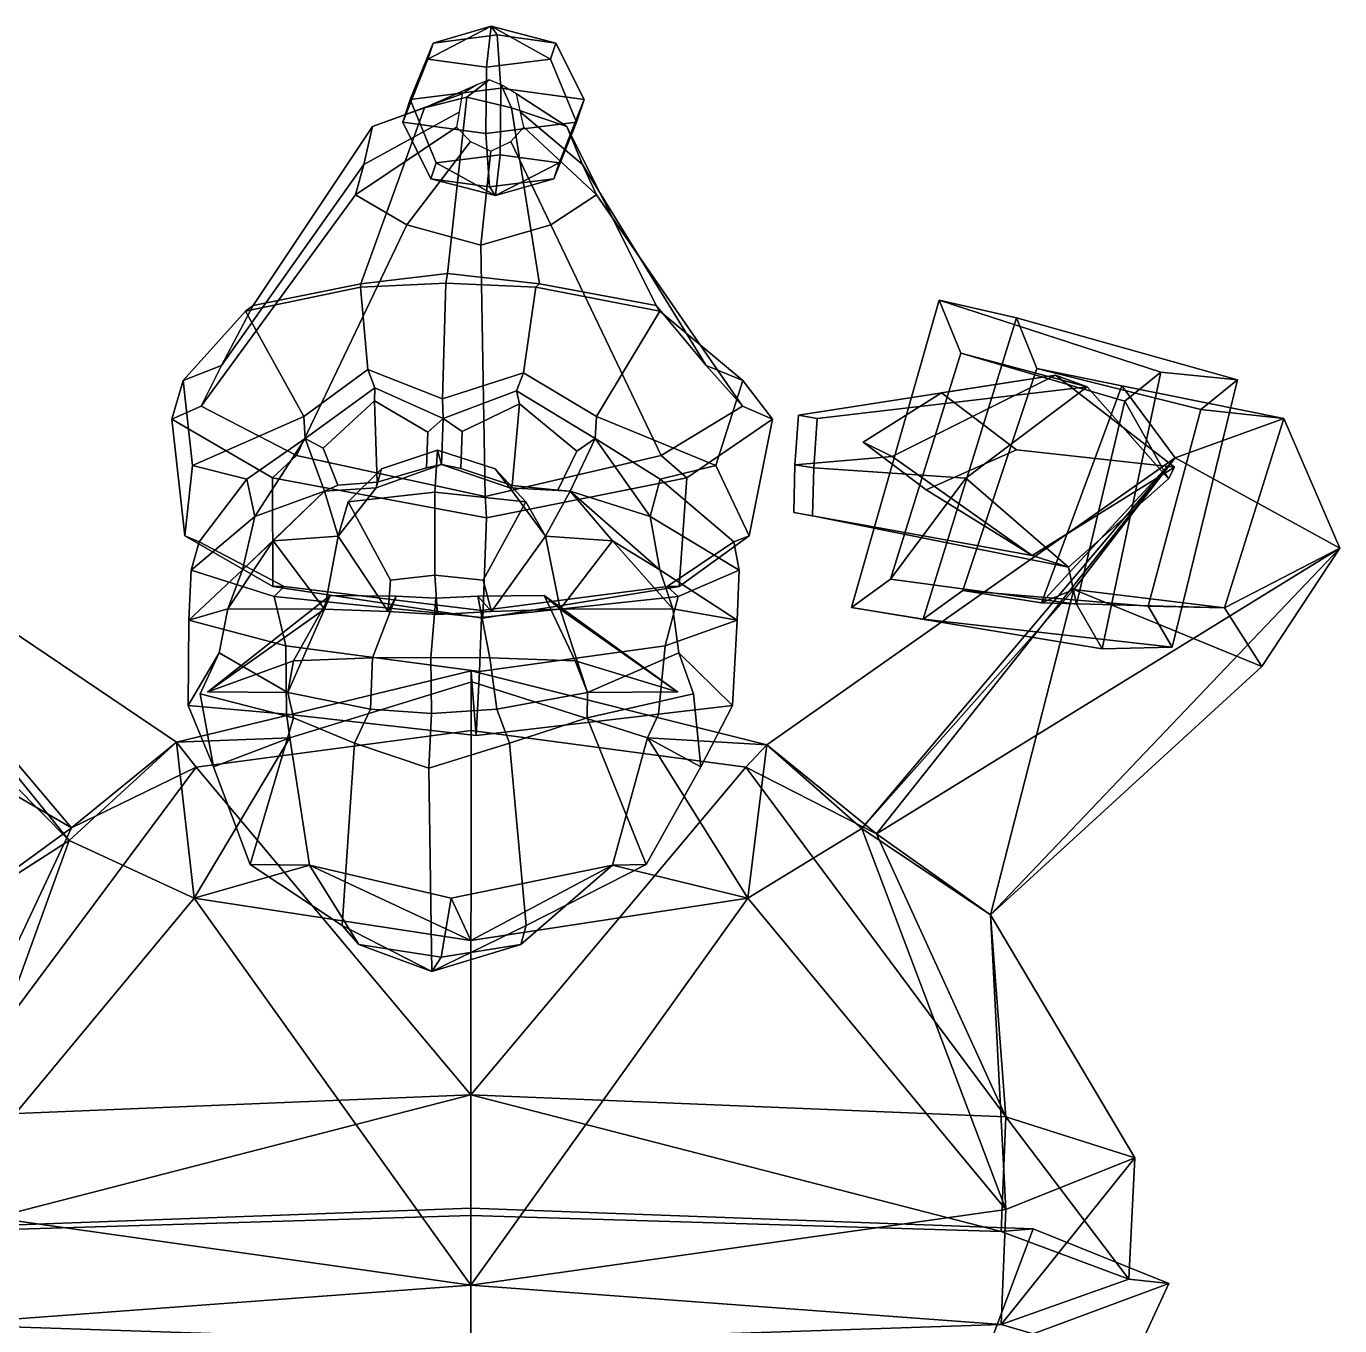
# Model space of a CAD drawing. Extents: x -287 to 196, y -153 to 291.
# Drawn here: x -103.3 to 195.6, y -4.7 to 291.2 of the extents above; entities that cross this region are included whole.
import ezdxf

# ---------------------------------------------------------------- set-up
doc = ezdxf.new("R2010")
doc.units = 0

msp = doc.modelspace()

# ---------------------------------------------------------------- linework, layer by layer
for p in [(-61.988625, 139.673492, 100.474632), (44.866165, 139.673492, 109.30294)]:
    msp.add_point(p)
for points in [[(1.416467, 281.876221, -21.806782), (2.476177, 291.180511, -34.633114), (-11.962051, 283.706482, -30.261045)], [(-11.962051, 283.706482, -30.261045), (2.476177, 291.180511, -34.633114), (-10.755948, 287.367004, -44.859261)], [(2.476177, 291.180511, -34.633114), (3.828678, 289.197296, -51.003277), (-10.755948, 287.367004, -44.859261)], [(1.416467, 281.876221, -21.806782), (16.001122, 283.706482, -27.950731), (2.476177, 291.180511, -34.633114)], [(2.476177, 291.180511, -34.633114), (17.207226, 287.367004, -42.54895), (3.828678, 289.197296, -51.003277)], [(16.001122, 283.706482, -27.950731), (17.207226, 287.367004, -42.54895), (2.476177, 291.180511, -34.633114)], [(-17.649797, 269.32309, -31.993832), (-11.962051, 283.706482, -30.261045), (-10.755948, 287.367004, -44.859261), (-15.944104, 274.499878, -52.638908)], [(-10.755948, 287.367004, -44.859261), (3.828678, 289.197296, -51.003277), (4.681688, 277.088257, -61.327782), (-15.944104, 274.499878, -52.638908)], [(17.207226, 287.367004, -42.54895), (23.601786, 274.499847, -49.371635), (4.681688, 277.088257, -61.327782), (3.828678, 289.197296, -51.003277)], [(21.896091, 269.32309, -28.726559), (23.601786, 274.499847, -49.371635), (17.207226, 287.367004, -42.54895), (16.001122, 283.706482, -27.950731)], [(1.270307, 266.734711, -20.037716), (1.416467, 281.876221, -21.806782), (-11.962051, 283.706482, -30.261045), (-17.649797, 269.32309, -31.993832)], [(1.270307, 266.734711, -20.037716), (21.896091, 269.32309, -28.726559), (16.001122, 283.706482, -27.950731), (1.416467, 281.876221, -21.806782)], [(1.97992, 279.021759, -28.75164), (-0.757947, 277.835266, -29.360109), (-12.700552, 272.589233, 29.060812), (-3.039395, 275.03949, 32.649345)], [(1.97992, 279.021759, -28.75164), (-3.039395, 275.03949, 32.649345), (7.079707, 272.589233, 30.695053), (4.780525, 277.835266, -28.902523)], [(-7.463039, 234.863403, 86.542114), (-3.039395, 275.03949, 32.649345), (-12.700552, 272.589233, 29.060812), (-27.191229, 232.561707, 77.576347)], [(-4.136178, 275.802246, -30.294231), (-4.796027, 271.614899, -31.697834), (-26.509155, 259.743134, 13.290929), (-24.565275, 268.390717, 23.299305)], [(-0.757947, 277.835266, -29.360109), (-4.136178, 275.802246, -30.294231), (-24.565275, 268.390717, 23.299305), (-12.700552, 272.589233, 29.060812)], [(-10.049102, 260.116455, -53.414673), (-15.944104, 274.499878, -52.638908), (4.681688, 277.088257, -61.327782), (4.535526, 261.946716, -59.558685)], [(-7.463039, 234.863403, 86.542114), (13.469097, 232.561707, 80.935692), (7.079707, 272.589233, 30.695053), (-3.039395, 275.03949, 32.649345)], [(17.91407, 260.116455, -51.104359), (4.535526, 261.946716, -59.558685), (4.681688, 277.088257, -61.327782), (23.601786, 274.499847, -49.371635)], [(4.780525, 277.835266, -28.902523), (7.079707, 272.589233, 30.695053), (19.729126, 268.390717, 26.958897), (8.266255, 275.802246, -29.269545)], [(8.266255, 275.802246, -29.269545), (19.729126, 268.390717, 26.958897), (23.289207, 259.743134, 17.405256), (9.147513, 271.614899, -30.54582)], [(-51.711262, 227.575867, 63.107445), (-27.191229, 232.561707, 77.576347), (-12.700552, 272.589233, 29.060812), (-24.565275, 268.390717, 23.299305)], [(-17.649797, 269.32309, -31.993832), (-15.944104, 274.499878, -52.638908), (-10.049102, 260.116455, -53.414673), (-11.255205, 256.455933, -38.816456)], [(40.031281, 227.575867, 70.68718), (19.729126, 268.390717, 26.958897), (7.079707, 272.589233, 30.695053), (13.469097, 232.561707, 80.935692)], [(21.896091, 269.32309, -28.726559), (16.707966, 256.455933, -36.506142), (17.91407, 260.116455, -51.104359), (23.601786, 274.499847, -49.371635)], [(-4.796027, 271.614899, -31.697834), (-5.412192, 268.237183, -32.836971), (-28.376818, 252.767609, 5.19299), (-26.509155, 259.743134, 13.290929)], [(1.270307, 266.734711, -20.037716), (-17.649797, 269.32309, -31.993832), (-11.255205, 256.455933, -38.816456), (2.123314, 254.625671, -30.362192)], [(1.270307, 266.734711, -20.037716), (2.123314, 254.625671, -30.362192), (16.707966, 256.455933, -36.506142), (21.896091, 269.32309, -28.726559)], [(9.147513, 271.614899, -30.54582), (23.289207, 259.743134, 17.405256), (26.460579, 252.767578, 9.723642), (9.942279, 268.237183, -31.568388)], [(-58.885387, 213.957977, 36.753155), (-51.711262, 227.575867, 63.107445), (-24.565275, 268.390717, 23.299305), (-26.509155, 259.743134, 13.290929)], [(-5.412192, 268.237183, -32.836971), (-2.241776, 264.935394, -33.638779), (-16.728456, 245.948853, -1.609701), (-28.376818, 252.767609, 5.19299)], [(9.942279, 268.237183, -31.568388), (26.460579, 252.767578, 9.723642), (16.086605, 245.948853, 1.101471), (6.946441, 264.935394, -32.87965)], [(51.433369, 213.957977, 45.867657), (23.289207, 259.743134, 17.405256), (19.729126, 268.390717, 26.958897), (40.031281, 227.575867, 70.68718)], [(-2.241776, 264.935394, -33.638779), (2.411141, 262.711029, -33.971024), (0.10835, 241.355164, -5.449925), (-16.728456, 245.948853, -1.609701)], [(6.946441, 264.935394, -32.87965), (16.086605, 245.948853, 1.101471), (0.10835, 241.355164, -5.449925), (2.411141, 262.711029, -33.971024)], [(-11.255205, 256.455933, -38.816456), (-10.049102, 260.116455, -53.414673), (3.475801, 252.642395, -46.732296)], [(3.475801, 252.642395, -46.732296), (-10.049102, 260.116455, -53.414673), (4.535526, 261.946716, -59.558685)], [(3.475801, 252.642395, -46.732296), (4.535526, 261.946716, -59.558685), (17.91407, 260.116455, -51.104359)], [(16.707966, 256.455933, -36.506142), (3.475801, 252.642395, -46.732296), (17.91407, 260.116455, -51.104359)], [(-63.511799, 204.701447, 14.250016), (-58.885387, 213.957977, 36.753155), (-26.509155, 259.743134, 13.290929), (-28.376818, 252.767609, 5.19299)], [(59.690243, 204.701416, 24.42893), (26.460579, 252.767578, 9.723642), (23.289207, 259.743134, 17.405256), (51.433369, 213.957977, 45.867657)], [(2.123314, 254.625671, -30.362192), (-11.255205, 256.455933, -38.816456), (3.475801, 252.642395, -46.732296)], [(2.123314, 254.625671, -30.362192), (3.475801, 252.642395, -46.732296), (16.707966, 256.455933, -36.506142)], [(-41.810711, 193.460449, -3.171872), (-63.511799, 204.701447, 14.250016), (-28.376818, 252.767609, 5.19299), (-16.728456, 245.948853, -1.609701)], [(41.142666, 193.460449, 3.68171), (16.086605, 245.948853, 1.101471), (26.460579, 252.767578, 9.723642), (59.690243, 204.701416, 24.42893)], [(1.128203, 184.108337, -17.443327), (-41.810711, 193.460449, -3.171872), (-16.728456, 245.948853, -1.609701), (0.10835, 241.355164, -5.449925)], [(1.128203, 184.108337, -17.443327), (0.10835, 241.355164, -5.449925), (16.086605, 245.948853, 1.101471), (41.142666, 193.460449, 3.68171)], [(-7.824828, 232.710266, 90.921074), (-7.463039, 234.863403, 86.542114), (-27.191229, 232.561707, 77.576347), (-27.23945, 231.768799, 83.02607)], [(-7.824828, 232.710266, 90.921074), (12.62226, 231.768799, 86.319435), (13.469097, 232.561707, 80.935692), (-7.463039, 234.863403, 86.542114)], [(-27.23945, 231.768799, 83.02607), (-27.191229, 232.561707, 77.576347), (-51.711262, 227.575867, 63.107445), (-53.419609, 226.310303, 68.230446)], [(-25.59234, 213.023315, 92.597458), (-27.23945, 231.768799, 83.02607), (-53.419609, 226.310303, 68.230446), (-40.19788, 202.340027, 82.319923)], [(-8.597091, 206.376465, 100.268265), (-7.824828, 232.710266, 90.921074), (-27.23945, 231.768799, 83.02607), (-25.59234, 213.023315, 92.597458)], [(-8.597091, 206.376465, 100.268265), (9.819415, 212.290863, 95.791283), (12.62226, 231.768799, 86.319435), (-7.824828, 232.710266, 90.921074)], [(9.819415, 212.290863, 95.791283), (26.416792, 202.340027, 87.823616), (40.875683, 226.310303, 76.021095), (12.62226, 231.768799, 86.319435)], [(12.62226, 231.768799, 86.319435), (40.875683, 226.310303, 76.021095), (40.031281, 227.575867, 70.68718), (13.469097, 232.561707, 80.935692)], [(-53.419609, 226.310303, 68.230446), (-51.711262, 227.575867, 63.107445), (-58.885387, 213.957977, 36.753155), (-67.608734, 210.547272, 38.438084)], [(40.875683, 226.310303, 76.021095), (59.761898, 210.547241, 48.961407), (51.433369, 213.957977, 45.867657), (40.031281, 227.575867, 70.68718)], [(100.772682, 156.228271, 71.821877), (84.507095, 158.86972, 100.557137), (104.465462, 228.858521, 105.918915), (122.045471, 224.825409, 79.009048)], [(84.507095, 158.86972, 100.557137), (93.369736, 165.274841, 105.345581), (109.396774, 216.794617, 109.847816), (104.465462, 228.858521, 105.918915)], [(154.888687, 212.452759, 138.364227), (172.304214, 210.686768, 110.246674), (122.045471, 224.825409, 79.009048), (104.465462, 228.858521, 105.918915)], [(154.888687, 212.452759, 138.364227), (104.465462, 228.858521, 105.918915), (109.396774, 216.794617, 109.847816), (146.689133, 205.868042, 133.987305)], [(-40.19788, 202.340027, 82.319923), (-53.419609, 226.310303, 68.230446), (-67.608734, 210.547272, 38.438084), (-65.477661, 191.223175, 63.313595)], [(26.416792, 202.340027, 87.823616), (53.577187, 191.223145, 73.149864), (59.761898, 210.547241, 48.961407), (40.875683, 226.310303, 76.021095)], [(100.772682, 156.228271, 71.821877), (122.045471, 224.825409, 79.009048), (126.692833, 213.265961, 82.727089), (109.808884, 162.712769, 76.70784)], [(172.304214, 210.686768, 110.246674), (163.999435, 203.969208, 105.817535), (126.692833, 213.265961, 82.727089), (122.045471, 224.825409, 79.009048)], [(110.537155, 188.293457, 106.43367), (138.110825, 209.10318, 113.411888), (109.396774, 216.794617, 109.847816), (93.369736, 165.274841, 105.345581)], [(156.641708, 188.141357, 122.511856), (146.689133, 205.868042, 133.987305), (109.396774, 216.794617, 109.847816), (138.110825, 209.10318, 113.411888)], [(-67.608734, 210.547272, 38.438084), (-58.885387, 213.957977, 36.753155), (-63.511799, 204.701447, 14.250016), (-70.184624, 201.74823, 12.954178)], [(-25.59234, 213.023315, 92.597458), (-40.19788, 202.340027, 82.319923), (-39.87487, 197.357666, 82.075066), (-23.983829, 208.893402, 92.768608)], [(-8.597091, 206.376465, 100.268265), (-25.59234, 213.023315, 92.597458), (-23.983829, 208.893402, 92.768608), (-8.45526, 201.899658, 98.551598)], [(-8.597091, 206.376465, 100.268265), (-8.45526, 201.899658, 98.551598), (8.206526, 208.153076, 95.673096), (9.819415, 212.290863, 95.791283)], [(9.819415, 212.290863, 95.791283), (8.206526, 208.153076, 95.673096), (26.138348, 197.357666, 87.52906), (26.416792, 202.340027, 87.823616)], [(59.761898, 210.547241, 48.961407), (66.48526, 201.74823, 24.2458), (59.690243, 204.701416, 24.42893), (51.433369, 213.957977, 45.867657)], [(146.018082, 209.323303, 52.424671), (127.73716, 159.918579, 45.476028), (109.808884, 162.712769, 76.70784), (126.692833, 213.265961, 82.727089)], [(163.999435, 203.969208, 105.817535), (182.877777, 201.898315, 75.096077), (146.018082, 209.323303, 52.424671), (126.692833, 213.265961, 82.727089)], [(141.557129, 149.451233, 136.528412), (154.888687, 212.452759, 138.364227), (146.689133, 205.868042, 133.987305), (135.697037, 159.592346, 132.199005)], [(157.471817, 149.802185, 106.291771), (172.304214, 210.686768, 110.246674), (154.888687, 212.452759, 138.364227), (141.557129, 149.451233, 136.528412)], [(-65.477661, 191.223175, 63.313595), (-67.608734, 210.547272, 38.438084), (-70.184624, 201.74823, 12.954178), (-67.249596, 175.203186, 27.501287)], [(53.577187, 191.223145, 73.149864), (61.202572, 175.203156, 38.113964), (66.48526, 201.74823, 24.2458), (59.761898, 210.547241, 48.961407)], [(71.559532, 191.345886, 143.948776), (93.757179, 193.203674, 151.092667), (130.912994, 211.768555, 145.849731), (72.459068, 202.613159, 142.712189)], [(72.459068, 202.613159, 142.712189), (130.912994, 211.768555, 145.849731), (138.110825, 209.10318, 113.411888), (76.675278, 201.911621, 130.497711)], [(87.124016, 196.516449, 205.369659), (104.955688, 207.711121, 209.728882), (130.912994, 211.768555, 145.849731), (93.757179, 193.203674, 151.092667)], [(122.070618, 194.74408, 205.922318), (157.969742, 190.78241, 157.973145), (130.912994, 211.768555, 145.849731), (104.955688, 207.711121, 209.728882)], [(127.73716, 159.918579, 45.476028), (146.018082, 209.323303, 52.424671), (158.171799, 192.905579, 3.685029)], [(157.969742, 190.78241, 157.973145), (156.641708, 188.141357, 122.511856), (138.110825, 209.10318, 113.411888), (130.912994, 211.768555, 145.849731)], [(182.877777, 201.898315, 75.096077), (158.171799, 192.905579, 3.685029), (146.018082, 209.323303, 52.424671)], [(157.471817, 149.802185, 106.291771), (152.035751, 159.183014, 102.277779), (163.999435, 203.969208, 105.817535), (172.304214, 210.686768, 110.246674)], [(-24.099293, 205.924255, 90.925369), (-23.983829, 208.893402, 92.768608), (-39.87487, 197.357666, 82.075066), (-35.773426, 195.137604, 82.772179)], [(-24.099293, 205.924255, 90.925369), (-11.953626, 198.740356, 96.009727), (-8.45526, 201.899658, 98.551598), (-23.983829, 208.893402, 92.768608)], [(8.897204, 205.221802, 93.659401), (8.206526, 208.153076, 95.673096), (-8.45526, 201.899658, 98.551598), (-4.13329, 198.906799, 96.798103)], [(8.897204, 205.221802, 93.659401), (21.938738, 194.458496, 85.039314), (26.138348, 197.357666, 87.52906), (8.206526, 208.153076, 95.673096)], [(75.899323, 190.642914, 131.757706), (76.675278, 201.911621, 130.497711), (138.110825, 209.10318, 113.411888), (110.537155, 188.293457, 106.43367)], [(101.506737, 185.613098, 212.329468), (122.070618, 194.74408, 205.922318), (104.955688, 207.711121, 209.728882), (87.124016, 196.516449, 205.369659)], [(-70.184624, 201.74823, 12.954178), (-63.511799, 204.701447, 14.250016), (-41.810711, 193.460449, -3.171872), (-47.299282, 188.381714, -5.959583)], [(-23.501186, 187.427612, 94.946037), (-24.099293, 205.924255, 90.925369), (-35.773426, 195.137604, 82.772179), (-32.405331, 186.682007, 88.918365)], [(-11.953626, 198.740356, 96.009727), (-24.099293, 205.924255, 90.925369), (-23.501186, 187.427612, 94.946037), (-12.243429, 190.624847, 99.517403)], [(-4.13329, 198.906799, 96.798103), (-4.448513, 190.49762, 100.613449), (7.25494, 186.666016, 97.047783), (8.897204, 205.221802, 93.659401)], [(7.25494, 186.666016, 97.047783), (17.611422, 185.600525, 91.416771), (21.938738, 194.458496, 85.039314), (8.897204, 205.221802, 93.659401)], [(66.48526, 201.74823, 24.2458), (47.014339, 188.381714, 1.832579), (41.142666, 193.460449, 3.68171), (59.690243, 204.701416, 24.42893)], [(133.907822, 168.043823, 117.271149), (135.697037, 159.592346, 132.199005), (146.689133, 205.868042, 133.987305), (156.641708, 188.141357, 122.511856)], [(169.384018, 158.748413, 70.507729), (182.877777, 201.898315, 75.096077), (163.999435, 203.969208, 105.817535), (152.035751, 159.183014, 102.277779)], [(-67.249596, 175.203186, 27.501287), (-70.184624, 201.74823, 12.954178), (-47.299282, 188.381714, -5.959583), (-47.246227, 163.602173, 4.607712)], [(-53.102993, 188.042603, 65.847351), (-39.87487, 197.357666, 82.075066), (-40.19788, 202.340027, 82.319923), (-65.477661, 191.223175, 63.313595)], [(-12.243429, 190.624847, 99.517403), (-8.825187, 191.407227, 103.029045), (-8.45526, 201.899658, 98.551598), (-11.953626, 198.740356, 96.009727)], [(-4.448513, 190.49762, 100.613449), (-4.13329, 198.906799, 96.798103), (-8.45526, 201.899658, 98.551598), (-8.825187, 191.407227, 103.029045)], [(40.954464, 188.042572, 73.618347), (53.577187, 191.223145, 73.149864), (26.416792, 202.340027, 87.823616), (26.138348, 197.357666, 87.52906)], [(61.202572, 175.203156, 38.113964), (45.227707, 163.602173, 12.247879), (47.014339, 188.381714, 1.832579), (66.48526, 201.74823, 24.2458)], [(71.559532, 191.345886, 143.948776), (72.459068, 202.613159, 142.712189), (76.675278, 201.911621, 130.497711), (75.899323, 190.642914, 131.757706)], [(182.877777, 201.898315, 75.096077), (195.607834, 172.343536, -2.346491), (158.171799, 192.905579, 3.685029)], [(169.384018, 158.748413, 70.507729), (195.607834, 172.343536, -2.346491), (182.877777, 201.898315, 75.096077)], [(-51.333374, 179.551636, 69.127342), (-39.87487, 197.357666, 82.075066), (-53.102993, 188.042603, 65.847351)], [(-35.446167, 185.305389, 90.198479), (-39.87487, 197.357666, 82.075066), (-51.333374, 179.551636, 69.127342)], [(-32.405331, 186.682007, 88.918365), (-35.773426, 195.137604, 82.772179), (-39.87487, 197.357666, 82.075066), (-35.446167, 185.305389, 90.198479)], [(17.611422, 185.600525, 91.416771), (20.436487, 185.305389, 94.815491), (26.138348, 197.357666, 87.52906), (21.938738, 194.458496, 85.039314)], [(20.436487, 185.305389, 94.815491), (38.670528, 179.551636, 76.563431), (26.138348, 197.357666, 87.52906)], [(38.670528, 179.551636, 76.563431), (40.954464, 188.042572, 73.618347), (26.138348, 197.357666, 87.52906)], [(-10.377522, 185.106323, 125.05291), (-9.756551, 194.668152, 117.536911), (-22.524364, 190.402832, 114.035782), (-30.099384, 182.906921, 117.125603)], [(-9.756551, 194.668152, 117.536911), (-8.825187, 191.407227, 103.029045), (-23.698011, 186.109009, 97.740128), (-22.524364, 190.402832, 114.035782)], [(-10.377522, 185.106323, 125.05291), (10.377945, 182.906921, 120.469826), (3.412737, 190.402832, 116.178696), (-9.756551, 194.668152, 117.536911)], [(-9.756551, 194.668152, 117.536911), (3.412737, 190.402832, 116.178696), (6.713982, 186.109009, 100.252754), (-8.825187, 191.407227, 103.029045)], [(101.506737, 185.613098, 212.329468), (87.124016, 196.516449, 205.369659), (93.757179, 193.203674, 151.092667), (125.609039, 170.720917, 149.432098)], [(101.506737, 185.613098, 212.329468), (125.609039, 170.720917, 149.432098), (157.969742, 190.78241, 157.973145), (122.070618, 194.74408, 205.922318)], [(-93.077667, 108.672394, -36.714012), (-193.580399, 167.170593, -15.166944), (-163.407516, 191.822449, 3.517305)], [(-93.610809, 105.783081, 43.368176), (-69.171715, 128.216736, -6.470735), (-163.407516, 191.822449, 3.517305)], [(-93.610809, 105.783081, 43.368176), (-163.407516, 191.822449, 3.517305), (-150.572403, 163.404022, 45.64362)], [(-93.077667, 108.672394, -36.714012), (-163.407516, 191.822449, 3.517305), (-69.171715, 128.216736, -6.470735)], [(-47.299282, 188.381714, -5.959583), (-41.810711, 193.460449, -3.171872), (1.128203, 184.108337, -17.443327), (1.393267, 179.241547, -20.651571)], [(-23.501186, 187.427612, 94.946037), (-23.698011, 186.109009, 97.740128), (-8.825187, 191.407227, 103.029045), (-12.243429, 190.624847, 99.517403)], [(7.25494, 186.666016, 97.047783), (-4.448513, 190.49762, 100.613449), (-8.825187, 191.407227, 103.029045), (6.713982, 186.109009, 100.252754)], [(47.014339, 188.381714, 1.832579), (1.393267, 179.241547, -20.651571), (1.128203, 184.108337, -17.443327), (41.142666, 193.460449, 3.68171)], [(86.830139, 108.567383, 43.661064), (158.171799, 192.905579, 3.685029), (65.198441, 127.592407, -7.075633)], [(90.203552, 107.314331, -35.303822), (65.198441, 127.592407, -7.075633), (158.171799, 192.905579, 3.685029)], [(71.39341, 180.466064, 145.44603), (125.609039, 170.720917, 149.432098), (93.757179, 193.203674, 151.092667), (71.559532, 191.345886, 143.948776)], [(71.39341, 180.466064, 145.44603), (71.559532, 191.345886, 143.948776), (75.899323, 190.642914, 131.757706), (75.633347, 179.762268, 133.197906)], [(86.830139, 108.567383, 43.661064), (135.124191, 162.95636, 39.840111), (158.171799, 192.905579, 3.685029)], [(90.203552, 107.314331, -35.303822), (158.171799, 192.905579, 3.685029), (195.607834, 172.343536, -2.346491)], [(127.73716, 159.918579, 45.476028), (158.171799, 192.905579, 3.685029), (135.124191, 162.95636, 39.840111)], [(-65.477661, 191.223175, 63.313595), (-67.249596, 175.203186, 27.501287), (-63.984684, 173.826538, 29.369276), (-53.102993, 188.042603, 65.847351)], [(-47.246227, 163.602173, 4.607712), (-47.299282, 188.381714, -5.959583), (1.393267, 179.241547, -20.651571), (0.561897, 156.451172, -10.588978)], [(-30.099384, 182.906921, 117.125603), (-22.524364, 190.402832, 114.035782), (-23.698011, 186.109009, 97.740128), (-32.362782, 175.126099, 100.480217)], [(45.227707, 163.602173, 12.247879), (0.561897, 156.451172, -10.588978), (1.393267, 179.241547, -20.651571), (47.014339, 188.381714, 1.832579)], [(10.377945, 182.906921, 120.469826), (14.811564, 175.126099, 104.377747), (6.713982, 186.109009, 100.252754), (3.412737, 190.402832, 116.178696)], [(53.577187, 191.223145, 73.149864), (40.954464, 188.042572, 73.618347), (57.675358, 173.826538, 39.420788), (61.202572, 175.203156, 38.113964)], [(75.633347, 179.762268, 133.197906), (75.899323, 190.642914, 131.757706), (110.537155, 188.293457, 106.43367), (133.907822, 168.043823, 117.271149)], [(125.609039, 170.720917, 149.432098), (133.907822, 168.043823, 117.271149), (156.641708, 188.141357, 122.511856), (157.969742, 190.78241, 157.973145)], [(-53.102993, 188.042603, 65.847351), (-63.984684, 173.826538, 29.369276), (-65.801735, 167.395355, 32.527061), (-51.333374, 179.551636, 69.127342)], [(-23.501186, 187.427612, 94.946037), (-32.405331, 186.682007, 88.918365), (-35.446167, 185.305389, 90.198479), (-23.698011, 186.109009, 97.740128)], [(-32.362782, 175.126099, 100.480217), (-23.698011, 186.109009, 97.740128), (-35.446167, 185.305389, 90.198479)], [(7.25494, 186.666016, 97.047783), (6.713982, 186.109009, 100.252754), (20.436487, 185.305389, 94.815491), (17.611422, 185.600525, 91.416771)], [(14.811564, 175.126099, 104.377747), (20.436487, 185.305389, 94.815491), (6.713982, 186.109009, 100.252754)], [(40.954464, 188.042572, 73.618347), (38.670528, 179.551636, 76.563431), (58.949512, 167.395355, 42.833969), (57.675358, 173.826538, 39.420788)], [(133.907822, 168.043823, 117.271149), (110.537155, 188.293457, 106.43367), (93.369736, 165.274841, 105.345581), (135.697037, 159.592346, 132.199005)], [(-54.148144, 167.461914, 72.625366), (-35.446167, 185.305389, 90.198479), (-51.333374, 179.551636, 69.127342)], [(-47.153721, 174.02887, 96.315056), (-35.446167, 185.305389, 90.198479), (-54.148144, 167.461914, 72.625366)], [(-47.153721, 174.02887, 96.315056), (-32.362782, 175.126099, 100.480217), (-35.446167, 185.305389, 90.198479)], [(-20.457485, 165.0672, 118.415909), (-30.099384, 182.906921, 117.125603), (-32.362782, 175.126099, 100.480217), (-20.9877, 157.960571, 106.67984)], [(-10.33659, 166.236023, 124.557487), (-10.377522, 185.106323, 125.05291), (-30.099384, 182.906921, 117.125603), (-20.457485, 165.0672, 118.415909)], [(-10.33659, 166.236023, 124.557487), (0.65502, 165.0672, 120.160217), (10.377945, 182.906921, 120.469826), (-10.377522, 185.106323, 125.05291)], [(0.65502, 165.0672, 120.160217), (2.573241, 157.960571, 108.626434), (14.811564, 175.126099, 104.377747), (10.377945, 182.906921, 120.469826)], [(30.085527, 174.02887, 102.696541), (20.436487, 185.305389, 94.815491), (14.811564, 175.126099, 104.377747)], [(30.085527, 174.02887, 102.696541), (40.873043, 167.461914, 80.475983), (20.436487, 185.305389, 94.815491)], [(40.873043, 167.461914, 80.475983), (38.670528, 179.551636, 76.563431), (20.436487, 185.305389, 94.815491)], [(-51.333374, 179.551636, 69.127342), (-65.801735, 167.395355, 32.527061), (-66.320869, 155.952759, 38.537701), (-54.148144, 167.461914, 72.625366)], [(38.670528, 179.551636, 76.563431), (40.873043, 167.461914, 80.475983), (58.475143, 155.952759, 48.848309), (58.949512, 167.395355, 42.833969)], [(71.39341, 180.466064, 145.44603), (75.633347, 179.762268, 133.197906), (133.907822, 168.043823, 117.271149), (125.609039, 170.720917, 149.432098)], [(-67.249596, 175.203186, 27.501287), (-47.246227, 163.602173, 4.607712), (-44.654594, 163.657043, 5.617821), (-63.984684, 173.826538, 29.369276)], [(-65.801735, 167.395355, 32.527061), (-63.984684, 173.826538, 29.369276), (-44.654594, 163.657043, 5.617821), (-46.88483, 161.390015, 3.661036)], [(-57.484631, 158.531555, 74.621803), (-47.153721, 174.02887, 96.315056), (-54.148144, 167.461914, 72.625366)], [(-35.474628, 158.509186, 98.89299), (-47.153721, 174.02887, 96.315056), (-57.484631, 158.531555, 74.621803)], [(-35.474628, 158.509186, 98.89299), (-32.362782, 175.126099, 100.480217), (-47.153721, 174.02887, 96.315056)], [(-20.9877, 157.960571, 106.67984), (-32.362782, 175.126099, 100.480217), (-35.474628, 158.509186, 98.89299)], [(2.573241, 157.960571, 108.626434), (18.141708, 158.509186, 103.322762), (14.811564, 175.126099, 104.377747)], [(18.141708, 158.509186, 103.322762), (30.085527, 174.02887, 102.696541), (14.811564, 175.126099, 104.377747)], [(18.141708, 158.509186, 103.322762), (43.836632, 158.531555, 82.992935), (30.085527, 174.02887, 102.696541)], [(43.836632, 158.531555, 82.992935), (40.873043, 167.461914, 80.475983), (30.085527, 174.02887, 102.696541)], [(61.202572, 175.203156, 38.113964), (57.675358, 173.826538, 39.420788), (42.505436, 163.657043, 12.818955), (45.227707, 163.602173, 12.247879)], [(58.949512, 167.395355, 42.833969), (45.026569, 161.390015, 11.254726), (42.505436, 163.657043, 12.818955), (57.675358, 173.826538, 39.420788)], [(116.139717, 88.903931, 7.033246), (90.203552, 107.314331, -35.303822), (195.607834, 172.343536, -2.346491)], [(177.889084, 145.461731, 28.385977), (116.139717, 88.903931, 7.033246), (195.607834, 172.343536, -2.346491)], [(169.384018, 158.748413, 70.507729), (177.889084, 145.461731, 28.385977), (195.607834, 172.343536, -2.346491)], [(-54.148144, 167.461914, 72.625366), (-66.320869, 155.952759, 38.537701), (-57.484631, 158.531555, 74.621803)], [(40.873043, 167.461914, 80.475983), (43.836632, 158.531555, 82.992935), (58.475143, 155.952759, 48.848309)], [(-121.894287, 87.705414, 4.484119), (-193.580399, 167.170593, -15.166944), (-93.077667, 108.672394, -36.714012)], [(-66.320869, 155.952759, 38.537701), (-65.801735, 167.395355, 32.527061), (-46.88483, 161.390015, 3.661036), (-44.229244, 150.169281, 5.883368)], [(-10.33659, 166.236023, 124.557487), (-20.457485, 165.0672, 118.415909), (-20.9877, 157.960571, 106.67984), (-9.753376, 157.26358, 114.263512)], [(-10.33659, 166.236023, 124.557487), (-9.753376, 157.26358, 114.263512), (2.573241, 157.960571, 108.626434), (0.65502, 165.0672, 120.160217)], [(58.475143, 155.952759, 48.848309), (42.042271, 150.16925, 13.011093), (45.026569, 161.390015, 11.254726), (58.949512, 167.395355, 42.833969)], [(141.557129, 149.451233, 136.528412), (135.697037, 159.592346, 132.199005), (93.369736, 165.274841, 105.345581), (84.507095, 158.86972, 100.557137)], [(-121.894287, 87.705414, 4.484119), (-93.610809, 105.783081, 43.368176), (-150.572403, 163.404022, 45.64362)], [(-42.499428, 146.696655, 119.928894), (-34.209648, 161.615173, 113.206795), (-61.988625, 139.673492, 100.474632)], [(-34.209648, 161.615173, 113.206795), (-35.474628, 158.509186, 98.89299), (-61.988625, 139.673492, 100.474632)], [(-47.246227, 163.602173, 4.607712), (0.561897, 156.451172, -10.588978), (0.311743, 158.197571, -7.56121), (-44.654594, 163.657043, 5.617821)], [(-46.88483, 161.390015, 3.661036), (-44.654594, 163.657043, 5.617821), (0.311743, 158.197571, -7.56121), (0.287626, 156.570313, -7.2693)], [(-19.125629, 161.41098, 114.646042), (-34.209648, 161.615173, 113.206795), (-42.499428, 146.696655, 119.928894), (-24.540789, 147.413635, 130.598129)], [(-34.209648, 161.615173, 113.206795), (-19.125629, 161.41098, 114.646042), (-20.9877, 157.960571, 106.67984), (-35.474628, 158.509186, 98.89299)], [(-0.570984, 161.41095, 116.179024), (2.152702, 147.413635, 132.803543), (21.618862, 146.696655, 125.226326), (14.544712, 161.615173, 117.234863)], [(14.544712, 161.615173, 117.234863), (18.141708, 158.509186, 103.322762), (2.573241, 157.960571, 108.626434), (-0.570984, 161.41095, 116.179024)], [(45.026569, 161.390015, 11.254726), (0.287626, 156.570313, -7.2693), (0.311743, 158.197571, -7.56121), (42.505436, 163.657043, 12.818955)], [(45.227707, 163.602173, 12.247879), (42.505436, 163.657043, 12.818955), (0.311743, 158.197571, -7.56121), (0.561897, 156.451172, -10.588978)], [(21.618862, 146.696655, 125.226326), (44.866165, 139.673492, 109.30294), (14.544712, 161.615173, 117.234863)], [(14.544712, 161.615173, 117.234863), (44.866165, 139.673492, 109.30294), (18.141708, 158.509186, 103.322762)], [(116.139717, 88.903931, 7.033246), (135.124191, 162.95636, 39.840111), (86.830139, 108.567383, 43.661064)], [(157.471817, 149.802185, 106.291771), (100.772682, 156.228271, 71.821877), (109.808884, 162.712769, 76.70784), (152.035751, 159.183014, 102.277779)], [(127.73716, 159.918579, 45.476028), (169.384018, 158.748413, 70.507729), (152.035751, 159.183014, 102.277779), (109.808884, 162.712769, 76.70784)], [(177.889084, 145.461731, 28.385977), (135.124191, 162.95636, 39.840111), (116.139717, 88.903931, 7.033246)], [(169.384018, 158.748413, 70.507729), (127.73716, 159.918579, 45.476028), (135.124191, 162.95636, 39.840111)], [(169.384018, 158.748413, 70.507729), (135.124191, 162.95636, 39.840111), (177.889084, 145.461731, 28.385977)], [(-59.414417, 148.539978, 77.875389), (-57.484631, 158.531555, 74.621803), (-66.320869, 155.952759, 38.537701), (-66.506523, 136.567291, 46.247997)], [(-61.988625, 139.673492, 100.474632), (-35.474628, 158.509186, 98.89299), (-43.841946, 139.513489, 111.175827)], [(-59.414417, 148.539978, 77.875389), (-43.841946, 139.513489, 111.175827), (-35.474628, 158.509186, 98.89299), (-57.484631, 158.531555, 74.621803)], [(-44.229244, 150.169281, 5.883368), (-46.88483, 161.390015, 3.661036), (0.287626, 156.570313, -7.2693), (-0.167547, 144.273743, -1.760071)], [(-24.540789, 147.413635, 130.598129), (-11.254244, 147.442047, 132.429489), (-10.104809, 160.977234, 118.517136), (-19.125629, 161.41098, 114.646042)], [(-10.104809, 160.977234, 118.517136), (-9.753376, 157.26358, 114.263512), (-20.9877, 157.960571, 106.67984), (-19.125629, 161.41098, 114.646042)], [(2.152702, 147.413635, 132.803543), (-0.570984, 161.41095, 116.179024), (-10.104809, 160.977234, 118.517136), (-11.254244, 147.442047, 132.429489)], [(-10.104809, 160.977234, 118.517136), (-0.570984, 161.41095, 116.179024), (2.573241, 157.960571, 108.626434), (-9.753376, 157.26358, 114.263512)], [(42.042271, 150.16925, 13.011093), (-0.167547, 144.273743, -1.760071), (0.287626, 156.570313, -7.2693), (45.026569, 161.390015, 11.254726)], [(45.206276, 148.539978, 86.519119), (43.836632, 158.531555, 82.992935), (18.141708, 158.509186, 103.322762), (24.379715, 139.513489, 116.812279)], [(44.866165, 139.673492, 109.30294), (24.379715, 139.513489, 116.812279), (18.141708, 158.509186, 103.322762)], [(45.206276, 148.539978, 86.519119), (57.392879, 136.567291, 56.484528), (58.475143, 155.952759, 48.848309), (43.836632, 158.531555, 82.992935)], [(157.471817, 149.802185, 106.291771), (141.557129, 149.451233, 136.528412), (84.507095, 158.86972, 100.557137), (100.772682, 156.228271, 71.821877)], [(-66.506523, 136.567291, 46.247997), (-66.320869, 155.952759, 38.537701), (-44.229244, 150.169281, 5.883368), (-44.087223, 134.550476, 14.089201)], [(57.392879, 136.567291, 56.484528), (40.555439, 134.550446, 21.082352), (42.042271, 150.16925, 13.011093), (58.475143, 155.952759, 48.848309)], [(-44.087223, 134.550476, 14.089201), (-44.229244, 150.169281, 5.883368), (-0.167547, 144.273743, -1.760071), (-0.947569, 129.710999, 7.681036)], [(40.555439, 134.550446, 21.082352), (-0.947569, 129.710999, 7.681036), (-0.167547, 144.273743, -1.760071), (42.042271, 150.16925, 13.011093)], [(-60.740482, 122.591064, 55.691109), (-63.769424, 139.189453, 83.972137), (-59.414417, 148.539978, 77.875389), (-66.506523, 136.567291, 46.247997)], [(-59.414417, 148.539978, 77.875389), (-63.769424, 139.189453, 83.972137), (-42.490089, 133.711975, 103.36673), (-43.841946, 139.513489, 111.175827)], [(-43.841946, 139.513489, 111.175827), (-42.499428, 146.696655, 119.928894), (-61.988625, 139.673492, 100.474632)], [(-24.540789, 147.413635, 130.598129), (-42.499428, 146.696655, 119.928894), (-43.841946, 139.513489, 111.175827), (-24.995277, 135.743347, 123.558746)], [(-11.254244, 147.442047, 132.429489), (-24.540789, 147.413635, 130.598129), (-24.995277, 135.743347, 123.558746), (-11.133767, 134.740204, 130.971268)], [(-11.254244, 147.442047, 132.429489), (-11.133767, 134.740204, 130.971268), (3.756326, 135.743347, 125.934189), (2.152702, 147.413635, 132.803543)], [(2.152702, 147.413635, 132.803543), (3.756326, 135.743347, 125.934189), (24.379715, 139.513489, 116.812279), (21.618862, 146.696655, 125.226326)], [(24.379715, 139.513489, 116.812279), (44.866165, 139.673492, 109.30294), (21.618862, 146.696655, 125.226326)], [(45.206276, 148.539978, 86.519119), (24.379715, 139.513489, 116.812279), (24.327812, 133.711975, 108.887199), (48.501644, 139.189453, 93.24794)], [(50.15522, 122.591064, 64.853279), (57.392879, 136.567291, 56.484528), (45.206276, 148.539978, 86.519119), (48.501644, 139.189453, 93.24794)], [(-2.06549, 144.445679, -6.414336), (-2.053232, 130.871582, -56.939735), (-64.644432, 122.543671, -49.510532), (-69.171715, 128.216736, -6.470735)], [(-2.06549, 144.445679, -6.414336), (-69.171715, 128.216736, -6.470735), (-43.366291, 129.191132, 29.051025), (-1.909956, 141.898468, 6.015357)], [(-2.06549, 144.445679, -6.414336), (65.198441, 127.592407, -7.075633), (60.443241, 122.543671, -49.510529), (-2.053232, 130.871582, -56.939735)], [(-1.909956, 141.898468, 6.015357), (38.050632, 129.191101, 31.415686), (65.198441, 127.592407, -7.075633), (-2.06549, 144.445679, -6.414336)], [(-43.366291, 129.191132, 29.051025), (-44.087223, 134.550476, 14.089201), (-0.947569, 129.710999, 7.681036), (-1.909956, 141.898468, 6.015357)], [(38.050632, 129.191101, 31.415686), (-1.909956, 141.898468, 6.015357), (-0.947569, 129.710999, 7.681036), (40.555439, 134.550446, 21.082352)], [(-42.490089, 133.711975, 103.36673), (-63.769424, 139.189453, 83.972137), (-60.740482, 122.591064, 55.691109), (-52.399597, 100.37648, 80.913284)], [(-28.652634, 127.975708, 127.983788), (-24.995277, 135.743347, 123.558746), (-43.841946, 139.513489, 111.175827), (-42.490089, 133.711975, 103.36673)], [(6.637852, 127.975708, 130.899475), (24.327812, 133.711975, 108.887199), (24.379715, 139.513489, 116.812279), (3.756326, 135.743347, 125.934189)], [(24.327812, 133.711975, 108.887199), (37.787991, 100.376465, 88.364548), (50.15522, 122.591064, 64.853279), (48.501644, 139.189453, 93.24794)], [(-60.740482, 122.591064, 55.691109), (-66.506523, 136.567291, 46.247997), (-44.087223, 134.550476, 14.089201), (-43.366291, 129.191132, 29.051025)], [(-11.724718, 122.309906, 138.123947), (-11.133767, 134.740204, 130.971268), (-24.995277, 135.743347, 123.558746), (-28.652634, 127.975708, 127.983788)], [(-11.724718, 122.309906, 138.123947), (6.637852, 127.975708, 130.899475), (3.756326, 135.743347, 125.934189), (-11.133767, 134.740204, 130.971268)], [(50.15522, 122.591064, 64.853279), (38.050632, 129.191101, 31.415686), (40.555439, 134.550446, 21.082352), (57.392879, 136.567291, 56.484528)], [(-31.421465, 86.47937, 121.619003), (-28.652634, 127.975708, 127.983788), (-42.490089, 133.711975, 103.36673), (-52.399597, 100.37648, 80.913284)], [(10.413722, 86.47937, 125.075409), (37.787991, 100.376465, 88.364548), (24.327812, 133.711975, 108.887199), (6.637852, 127.975708, 130.899475)], [(-69.171715, 128.216736, -6.470735), (-65.140495, 92.703674, 54.344772), (-43.366291, 129.191132, 29.051025)], [(-65.140495, 92.703674, 54.344772), (-38.845055, 100.169708, 63.093033), (-43.366291, 129.191132, 29.051025)], [(-2.175822, 47.922409, -108.154823), (-64.644432, 122.543671, -49.510532), (-2.053232, 130.871582, -56.939735)], [(-52.399597, 100.37648, 80.913284), (-60.740482, 122.591064, 55.691109), (-43.366291, 129.191132, 29.051025), (-38.845055, 100.169708, 63.093033)], [(-2.175822, 47.922409, -108.154823), (-2.053232, 130.871582, -56.939735), (60.443241, 122.543671, -49.510529)], [(37.787991, 100.376465, 88.364548), (30.100899, 100.169708, 65.786766), (38.050632, 129.191101, 31.415686), (50.15522, 122.591064, 64.853279)], [(60.90707, 92.703674, 54.344772), (38.050632, 129.191101, 31.415686), (30.100899, 100.169708, 65.786766)], [(65.198441, 127.592407, -7.075633), (38.050632, 129.191101, 31.415686), (60.90707, 92.703674, 54.344772)], [(-93.610809, 105.783081, 43.368176), (-65.140495, 92.703674, 54.344772), (-69.171715, 128.216736, -6.470735)], [(-93.077667, 108.672394, -36.714012), (-69.171715, 128.216736, -6.470735), (-64.644432, 122.543671, -49.510532)], [(-11.070085, 75.993958, 130.200455), (-11.724718, 122.309906, 138.123947), (-28.652634, 127.975708, 127.983788), (-31.421465, 86.47937, 121.619003)], [(-11.070085, 75.993958, 130.200455), (10.413722, 86.47937, 125.075409), (6.637852, 127.975708, 130.899475), (-11.724718, 122.309906, 138.123947)], [(90.203552, 107.314331, -35.303822), (60.443241, 122.543671, -49.510529), (65.198441, 127.592407, -7.075633)], [(86.830139, 108.567383, 43.661064), (65.198441, 127.592407, -7.075633), (60.90707, 92.703674, 54.344772)], [(-123.971825, 42.931396, -70.952469), (-64.644432, 122.543671, -49.510532), (-2.175822, 47.922409, -108.154823)], [(-123.971825, 42.931396, -70.952469), (-93.077667, 108.672394, -36.714012), (-64.644432, 122.543671, -49.510532)], [(119.620186, 42.931412, -70.952461), (-2.175822, 47.922409, -108.154823), (60.443241, 122.543671, -49.510529)], [(119.620186, 42.931412, -70.952461), (60.443241, 122.543671, -49.510529), (90.203552, 107.314331, -35.303822)], [(-123.971825, 42.931396, -70.952469), (-121.894287, 87.705414, 4.484119), (-93.077667, 108.672394, -36.714012)], [(119.620186, 21.824982, 95.828987), (86.830139, 108.567383, 43.661064), (60.90707, 92.703674, 54.344772)], [(119.620186, 21.824982, 95.828987), (116.139717, 88.903931, 7.033246), (86.830139, 108.567383, 43.661064)], [(-123.971825, 21.824982, 95.828979), (-93.610809, 105.783081, 43.368176), (-121.894287, 87.705414, 4.484119)], [(-123.971825, 21.824982, 95.828979), (-65.140495, 92.703674, 54.344772), (-93.610809, 105.783081, 43.368176)], [(119.620186, 42.931412, -70.952461), (90.203552, 107.314331, -35.303822), (116.139717, 88.903931, 7.033246)], [(-2.175817, 83.07901, 61.970612), (-38.845055, 100.169708, 63.093033), (-65.140495, 92.703674, 54.344772)], [(-31.421465, 86.47937, 121.619003), (-52.399597, 100.37648, 80.913284), (-38.845055, 100.169708, 63.093033), (-27.633892, 82.102997, 106.060715)], [(-27.633892, 82.102997, 106.060715), (-38.845055, 100.169708, 63.093033), (-6.608949, 92.683502, 76.204422), (-8.893997, 79.246887, 103.861847)], [(-6.608949, 92.683502, 76.204422), (-38.845055, 100.169708, 63.093033), (-2.175817, 83.07901, 61.970612)], [(9.230919, 82.102997, 109.106468), (-8.893997, 79.246887, 103.861847), (-6.608949, 92.683502, 76.204422), (30.100899, 100.169708, 65.786766)], [(-6.608949, 92.683502, 76.204422), (-2.175817, 83.07901, 61.970612), (30.100899, 100.169708, 65.786766)], [(-2.175817, 83.07901, 61.970612), (60.90707, 92.703674, 54.344772), (30.100899, 100.169708, 65.786766)], [(10.413722, 86.47937, 125.075409), (9.230919, 82.102997, 109.106468), (30.100899, 100.169708, 65.786766), (37.787991, 100.376465, 88.364548)], [(-2.175819, 4.557114, 130.987823), (-65.140495, 92.703674, 54.344772), (-123.971825, 21.824982, 95.828979)], [(-2.175819, 4.557114, 130.987823), (-2.175817, 83.07901, 61.970612), (-65.140495, 92.703674, 54.344772)], [(-2.175819, 4.557114, 130.987823), (60.90707, 92.703674, 54.344772), (-2.175817, 83.07901, 61.970612)], [(-2.175819, 4.557114, 130.987823), (119.620186, 21.824982, 95.828987), (60.90707, 92.703674, 54.344772)], [(119.620186, 21.824982, 95.828987), (148.980057, 33.556854, 3.124551), (116.139717, 88.903931, 7.033246)], [(148.980057, 33.556854, 3.124551), (119.620186, 42.931412, -70.952461), (116.139717, 88.903931, 7.033246)], [(-11.070085, 75.993958, 130.200455), (-31.421465, 86.47937, 121.619003), (-27.633892, 82.102997, 106.060715)], [(-11.070085, 75.993958, 130.200455), (9.230919, 82.102997, 109.106468), (10.413722, 86.47937, 125.075409)], [(-11.070085, 75.993958, 130.200455), (-27.633892, 82.102997, 106.060715), (-8.893997, 79.246887, 103.861847)], [(-11.070085, 75.993958, 130.200455), (-8.893997, 79.246887, 103.861847), (9.230919, 82.102997, 109.106468)], [(-122.885307, 16.808975, -78.059425), (-123.971825, 42.931396, -70.952469), (-2.175822, 47.922409, -108.154823)], [(-122.885307, 16.808975, -78.059425), (-2.175822, 47.922409, -108.154823), (-2.124399, 20.452728, -110.453766)], [(118.533653, 16.80899, -78.059418), (-2.124399, 20.452728, -110.453766), (-2.175822, 47.922409, -108.154823)], [(118.533653, 16.80899, -78.059418), (-2.175822, 47.922409, -108.154823), (119.620186, 42.931412, -70.952461)], [(147.640442, 5.946136, 7.778039), (118.533653, 16.80899, -78.059418), (119.620186, 42.931412, -70.952461)], [(147.640442, 5.946136, 7.778039), (119.620186, 42.931412, -70.952461), (148.980057, 33.556854, 3.124551)], [(118.533661, -4.344986, 89.097717), (148.980057, 33.556854, 3.124551), (119.620186, 21.824982, 95.828987)], [(118.533661, -4.344986, 89.097717), (147.640442, 5.946136, 7.778039), (148.980057, 33.556854, 3.124551)], [(-112.918411, -28.637253, -83.620193), (-130.166046, 17.405319, -90.536102), (-2.175038, 22.089432, -127.368896), (-2.175826, -24.760574, -120.335419)], [(-130.166046, 17.405319, -90.536102), (-122.885307, 16.808975, -78.059425), (-2.124399, 20.452728, -110.453766), (-2.175038, 22.089432, -127.368896)], [(-122.8853, -4.344986, 89.097717), (-2.175819, 4.557114, 130.987823), (-123.971825, 21.824982, 95.828979)], [(108.566765, -28.637238, -83.620186), (-2.175826, -24.760574, -120.335419), (-2.175038, 22.089432, -127.368896), (125.814392, 17.405319, -90.536102)], [(118.533661, -4.344986, 89.097717), (119.620186, 21.824982, 95.828987), (-2.175819, 4.557114, 130.987823)], [(125.814392, 17.405319, -90.536102), (-2.175038, 22.089432, -127.368896), (-2.124399, 20.452728, -110.453766), (118.533653, 16.80899, -78.059418)], [(135.459763, -41.098068, 14.844405), (108.566765, -28.637238, -83.620186), (125.814392, 17.405319, -90.536102), (156.741348, 4.944489, 7.928493)], [(125.814392, 17.405319, -90.536102), (118.533653, 16.80899, -78.059418), (147.640442, 5.946136, 7.778039), (156.741348, 4.944489, 7.928493)], [(-122.8853, -4.344986, 89.097717), (-2.17582, -8.42392, 121.68644), (-2.175819, 4.557114, 130.987823)], [(118.533661, -4.344986, 89.097717), (-2.175819, 4.557114, 130.987823), (-2.17582, -8.42392, 121.68644)], [(125.814392, -6.498657, 98.351463), (108.566772, -52.541229, 105.267372), (135.459763, -41.098068, 14.844405), (156.741348, 4.944489, 7.928493)], [(156.741348, 4.944489, 7.928493), (147.640442, 5.946136, 7.778039), (118.533661, -4.344986, 89.097717), (125.814392, -6.498657, 98.351463)], [(-2.175819, -11.12265, 135.17894), (-2.17582, -8.42392, 121.68644), (-122.8853, -4.344986, 89.097717), (-130.166031, -6.498672, 98.351456)], [(-2.175819, -11.12265, 135.17894), (125.814392, -6.498657, 98.351463), (118.533661, -4.344986, 89.097717), (-2.17582, -8.42392, 121.68644)]]:
    msp.add_3dface(points)

doc.saveas('drawing.dxf')
